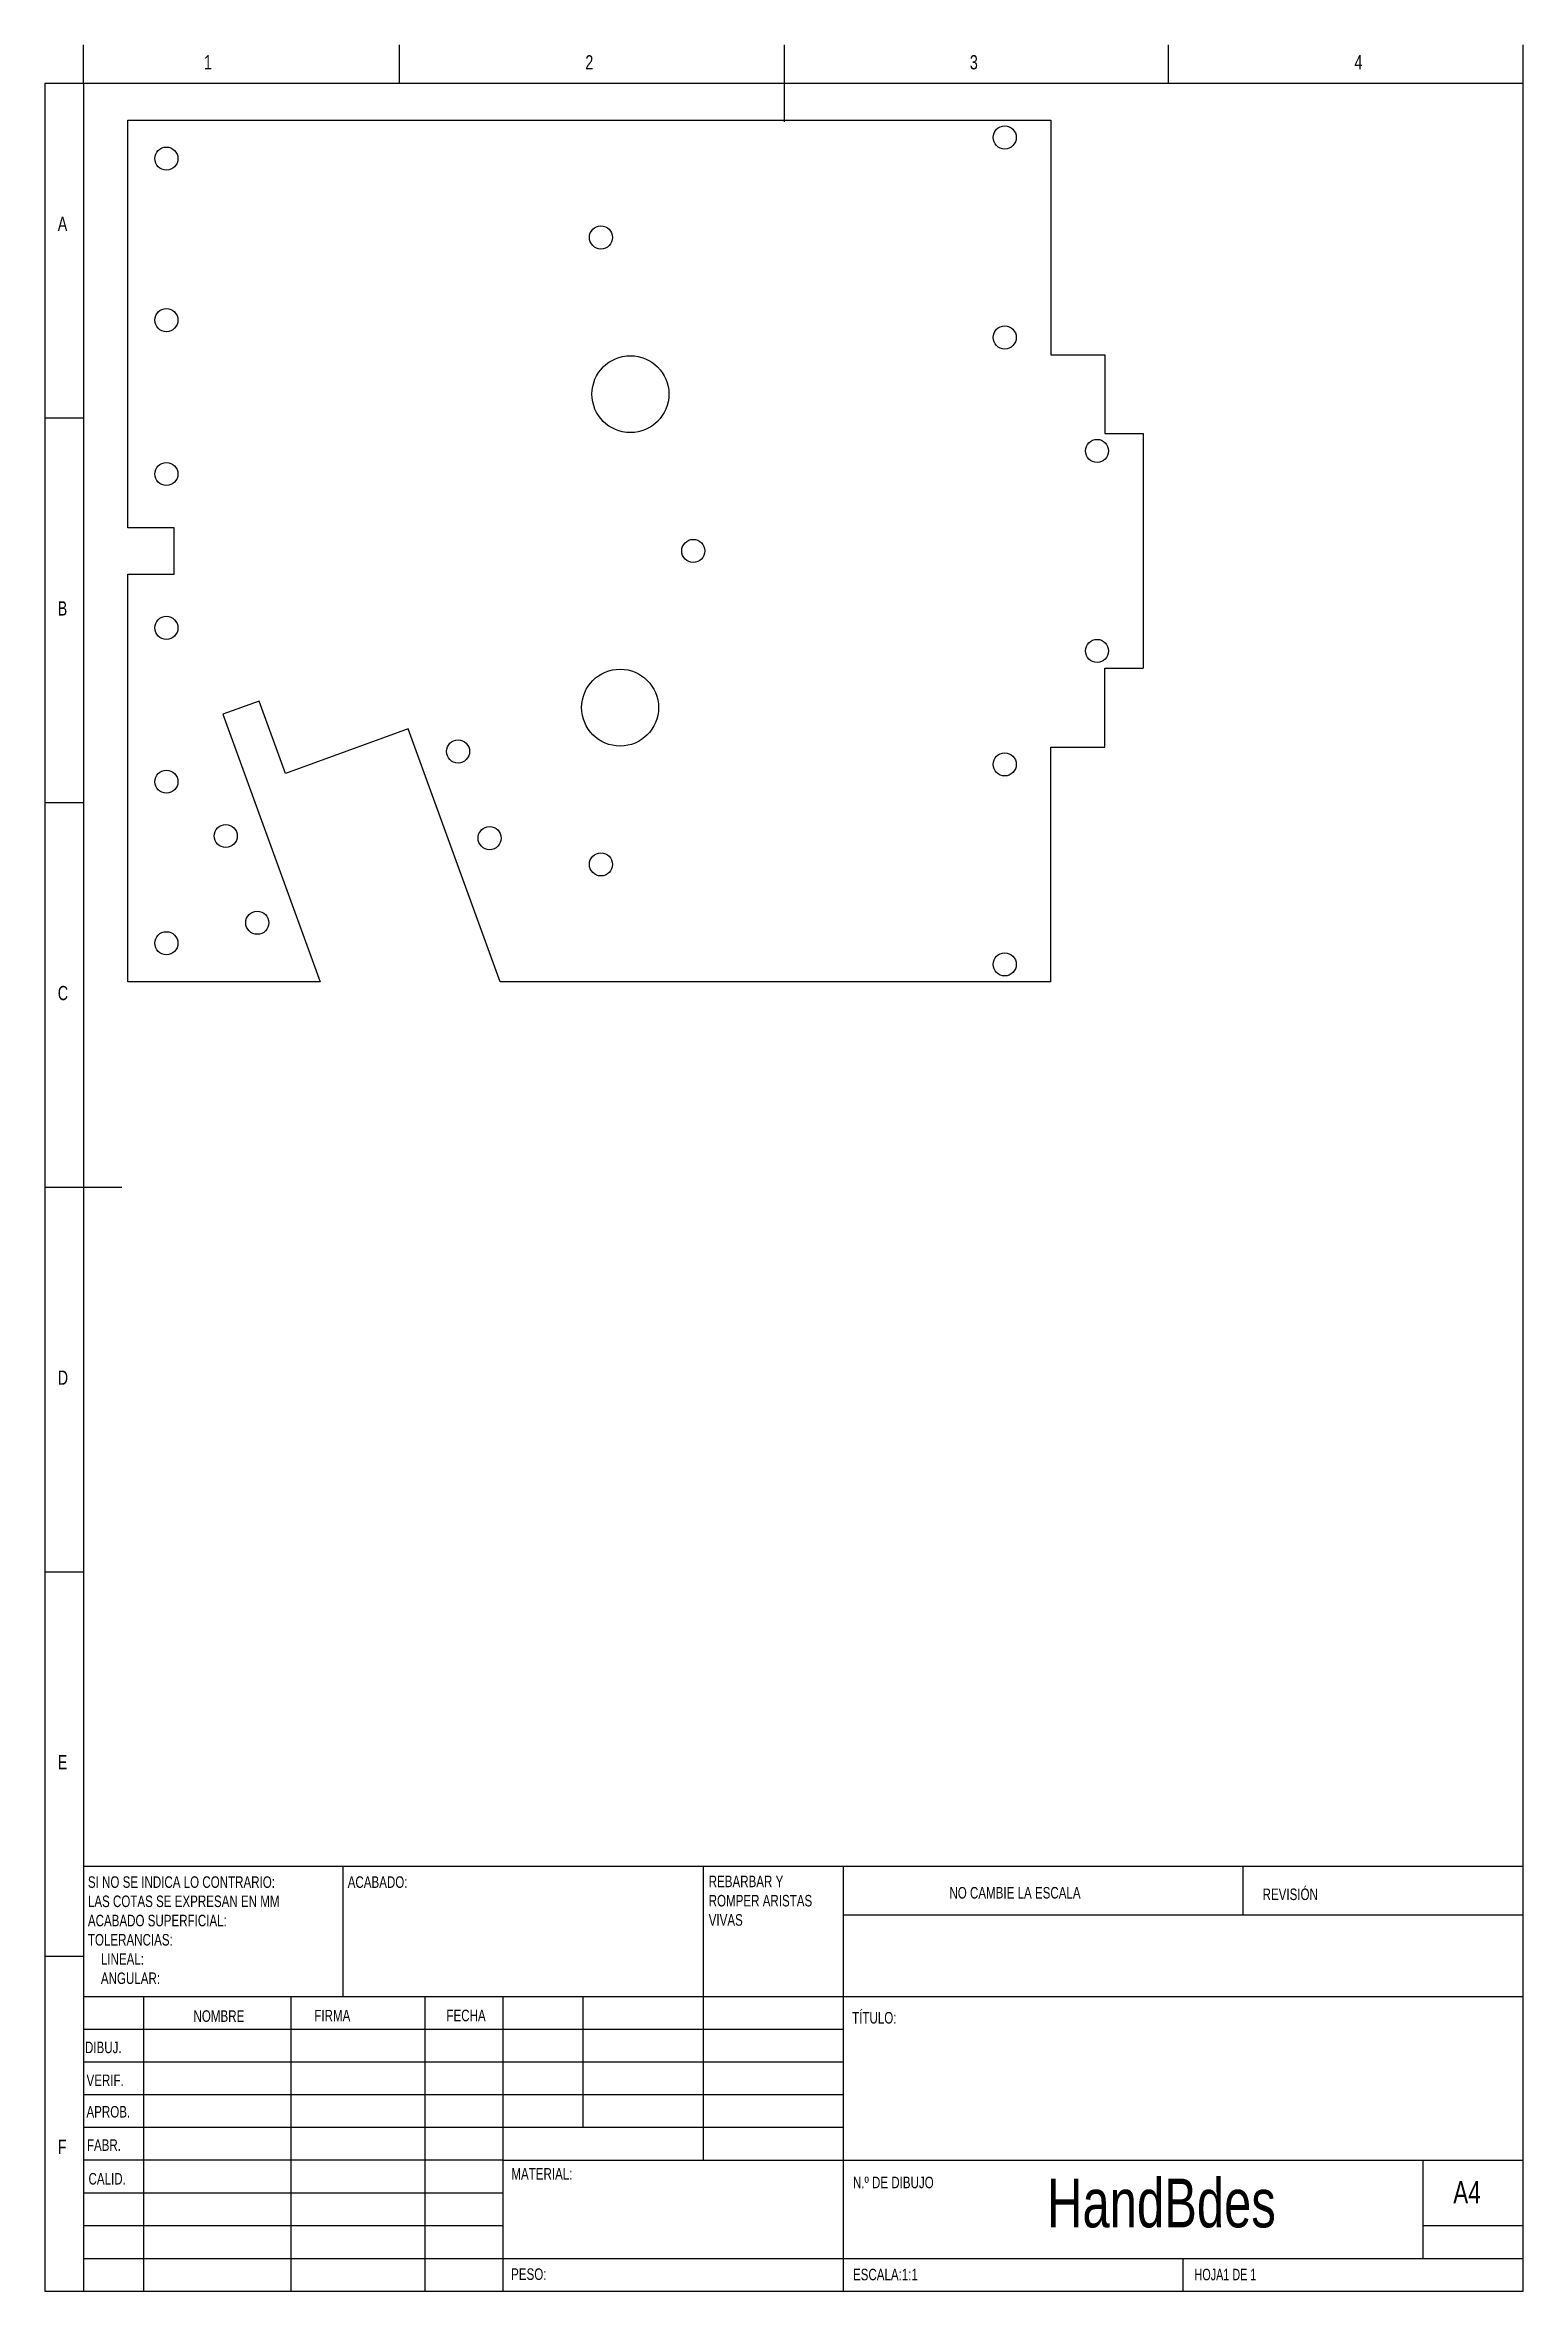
# Model space of a CAD drawing. Header units: millimetres. Extents: x 13 to 205, y 5 to 297.
import ezdxf

# ---------------------------------------------------------------- set-up
doc = ezdxf.new("R2010")
doc.units = ezdxf.units.MM
doc.layers.add('CROQUIS', color=4, linetype='Continuous')
doc.styles.add('SLDTEXTSTYLE0', font='TXT', dxfattribs={"width": 0.75})
doc.styles.add('SLDTEXTSTYLE1', font='TXT', dxfattribs={"width": 0.7})

# ---------------------------------------------------------------- blocks, each defined once
blk = doc.blocks.new('SW_NOTE_0')
at = {"color": 0, "linetype": 'Continuous', "lineweight": 0, "char_height": 1.5, "attachment_point": 1, "style": 'SLDTEXTSTYLE0'}
for s, insert in [('REBARBAR Y', (0, 1.93)), ('ROMPER ARISTAS', (0, -0.57)), ('VIVAS', (0, -3.07))]:
    blk.add_mtext(s, dxfattribs=dict(at, insert=insert))
blk = doc.blocks.new('SW_NOTE_1')
at = {"color": 0, "linetype": 'Continuous', "lineweight": 0, "char_height": 1.5, "attachment_point": 1, "style": 'SLDTEXTSTYLE0'}
for s, insert in [('SI NO SE INDICA LO CONTRARIO:', (0, 1.93)), ('LAS COTAS SE EXPRESAN EN MM', (0, -0.57)), ('ACABADO SUPERFICIAL:', (0, -3.07)), ('TOLERANCIAS:', (0, -5.57)), ('LINEAL:', (1.69, -8.07)), ('ANGULAR:', (1.69, -10.57))]:
    blk.add_mtext(s, dxfattribs=dict(at, insert=insert))

msp = doc.modelspace()

# ---------------------------------------------------------------- linework, layer by layer
for p, q in [((23.6, 234.22), (23.6, 287.22)), ((23.6, 287.22), (143.6, 287.22)), ((143.6, 287.22), (143.6, 256.72)), ((143.6, 256.72), (150.6, 256.72)), ((150.6, 256.72), (150.6, 246.47)), ((150.6, 246.47), (155.6, 246.47)), ((155.6, 246.47), (155.6, 215.97)), ((29.6, 234.22), (23.6, 234.22)), ((29.6, 228.22), (29.6, 234.22)), ((23.6, 228.22), (29.6, 228.22)), ((23.6, 175.22), (23.6, 228.22)), ((150.6, 215.97), (155.6, 215.97)), ((150.6, 205.72), (150.6, 215.97)), ((40.65, 211.69), (35.95, 209.98)), ((44.07, 202.3), (40.65, 211.69)), ((35.95, 209.98), (48.6, 175.22)), ((60.04, 208.11), (44.07, 202.3)), ((72.01, 175.22), (60.04, 208.11)), ((143.6, 205.72), (150.6, 205.72)), ((143.6, 175.22), (143.6, 205.72)), ((48.6, 175.22), (23.6, 175.22)), ((143.6, 175.22), (72.01, 175.22))]:
    msp.add_line(p, q)
for centre, radius in [((137.6, 284.97), 1.5), ((28.6, 282.22), 1.5), ((85.1, 271.97), 1.5), ((28.6, 261.22), 1.5), ((137.6, 258.97), 1.5), ((88.93, 251.6), 5), ((149.6, 244.22), 1.5), ((28.6, 241.22), 1.5), ((97.1, 231.22), 1.5), ((28.6, 221.22), 1.5), ((149.6, 218.22), 1.5), ((87.59, 210.85), 5), ((66.52, 205.15), 1.5), ((137.6, 203.47), 1.5), ((28.6, 201.22), 1.5), ((36.31, 194.16), 1.5), ((70.62, 193.88), 1.5), ((85.1, 190.47), 1.5), ((40.41, 182.88), 1.5), ((28.6, 180.22), 1.5), ((137.6, 177.47), 1.5)]:
    msp.add_circle(centre, radius)
at = {"layer": 'CROQUIS', "color": 4}
for p, q in [((17.8, 292), (17.8, 297)), ((58.9, 292), (58.9, 297)), ((108.9, 297), (108.9, 287)), ((158.9, 292), (158.9, 297)), ((205, 292), (205, 297)), ((12.8, 292), (12.8, 5)), ((17.8, 292), (12.8, 292)), ((17.8, 292), (17.8, 5)), ((205, 292), (17.8, 292)), ((205, 5), (205, 292)), ((17.8, 248.5), (12.8, 248.5)), ((12.8, 198.5), (17.8, 198.5)), ((12.8, 148.5), (22.8, 148.5)), ((12.8, 98.5), (17.8, 98.5)), ((17.8, 60.25), (205, 60.25)), ((17.8, 60.25), (17.8, 5)), ((17.8, 60.25), (17.8, 5)), ((51.6, 43.25), (51.6, 60.25)), ((98.4, 60.25), (98.4, 22)), ((116.6, 60.25), (116.6, 5)), ((168.6, 53.88), (168.6, 60.25)), ((205, 53.88), (116.6, 53.88)), ((17.8, 48.5), (12.8, 48.5)), ((205, 43.25), (17.8, 43.25)), ((25.6, 43.25), (25.6, 5)), ((44.79, 43.25), (44.79, 5)), ((62.2, 43.25), (62.2, 5)), ((72.4, 5), (72.4, 43.25)), ((82.8, 26.25), (82.8, 43.25)), ((116.6, 39), (17.8, 39)), ((116.6, 34.75), (17.8, 34.75)), ((116.6, 30.5), (17.8, 30.5)), ((116.6, 26.25), (17.8, 26.25)), ((72.4, 22), (17.8, 22)), ((72.4, 22), (205, 22)), ((192, 9.25), (192, 22)), ((72.4, 17.75), (17.8, 17.75)), ((72.4, 13.5), (17.8, 13.5)), ((205, 13.5), (192, 13.5)), ((17.8, 9.25), (205, 9.25)), ((160.8, 5), (160.8, 9.25)), ((12.8, 5), (17.8, 5)), ((17.8, 5), (205, 5))]:
    msp.add_line(p, q, dxfattribs=at)

# ---------------------------------------------------------------- block references
at = {"color": 7, "linetype": 'Continuous', "lineweight": 0}
for name, p in [('SW_NOTE_1', (18.39, 56.99)), ('SW_NOTE_0', (99.11, 57.07))]:
    msp.add_blockref(name, p, dxfattribs=at)

# ---------------------------------------------------------------- texts
for s, insert, char_height, attachment_point, style in [('1', (33.48, 295.67), 1.85, 1, 'SLDTEXTSTYLE0'), ('2', (83.07, 295.67), 1.85, 1, 'SLDTEXTSTYLE0'), ('3', (133.07, 295.67), 1.85, 1, 'SLDTEXTSTYLE0'), ('4', (183.07, 295.67), 1.85, 1, 'SLDTEXTSTYLE0'), ('A', (14.47, 274.67), 1.85, 1, 'SLDTEXTSTYLE0'), ('B', (14.47, 224.67), 1.85, 1, 'SLDTEXTSTYLE0'), ('C', (14.47, 174.67), 1.85, 1, 'SLDTEXTSTYLE0'), ('D', (14.47, 124.67), 1.85, 1, 'SLDTEXTSTYLE0'), ('E', (14.47, 74.67), 1.85, 1, 'SLDTEXTSTYLE0'), ('ACABADO:', (52.17, 58.92), 1.5, 1, 'SLDTEXTSTYLE0'), ('NO CAMBIE LA ESCALA', (130.41, 57.53), 1.5, 1, 'SLDTEXTSTYLE0'), ('REVISIÓN', (171.13, 57.33), 1.5, 1, 'SLDTEXTSTYLE0'), ('NOMBRE', (32.12, 41.5), 1.5, 1, 'SLDTEXTSTYLE0'), ('FIRMA', (47.83, 41.56), 1.5, 1, 'SLDTEXTSTYLE0'), ('FECHA', (65.01, 41.58), 1.5, 1, 'SLDTEXTSTYLE0'), ('TÍTULO:', (117.76, 41.28), 1.5, 1, 'SLDTEXTSTYLE0'), ('DIBUJ.', (18.01, 37.43), 1.5, 1, 'SLDTEXTSTYLE0'), ('VERIF.', (18.21, 33.15), 1.5, 1, 'SLDTEXTSTYLE0'), ('APROB.', (18.2, 29.06), 1.5, 1, 'SLDTEXTSTYLE0'), ('F', (14.47, 24.67), 1.85, 1, 'SLDTEXTSTYLE0'), ('FABR.', (18.26, 24.73), 1.5, 1, 'SLDTEXTSTYLE0'), ('MATERIAL:', (73.45, 20.99), 1.5, 1, 'SLDTEXTSTYLE0'), ('CALID.', (18.47, 20.35), 1.5, 1, 'SLDTEXTSTYLE0'), ('N.º DE DIBUJO', (117.87, 19.87), 1.5, 1, 'SLDTEXTSTYLE0'), ('HandBdes', (157.98, 19.63), 6.35, 2, 'SLDTEXTSTYLE0'), ('A4', (195.92, 19.3), 2.91, 1, 'SLDTEXTSTYLE0'), ('PESO:', (73.42, 7.95), 1.499, 1, 'SLDTEXTSTYLE0'), ('ESCALA:1:1', (117.87, 7.9), 1.5, 1, 'SLDTEXTSTYLE0'), ('HOJA1 DE 1', (162.28, 7.9), 1.5, 1, 'SLDTEXTSTYLE1')]:
    msp.add_mtext(s, dxfattribs=dict(at, insert=insert, char_height=char_height, attachment_point=attachment_point, style=style))

doc.saveas('drawing.dxf')
